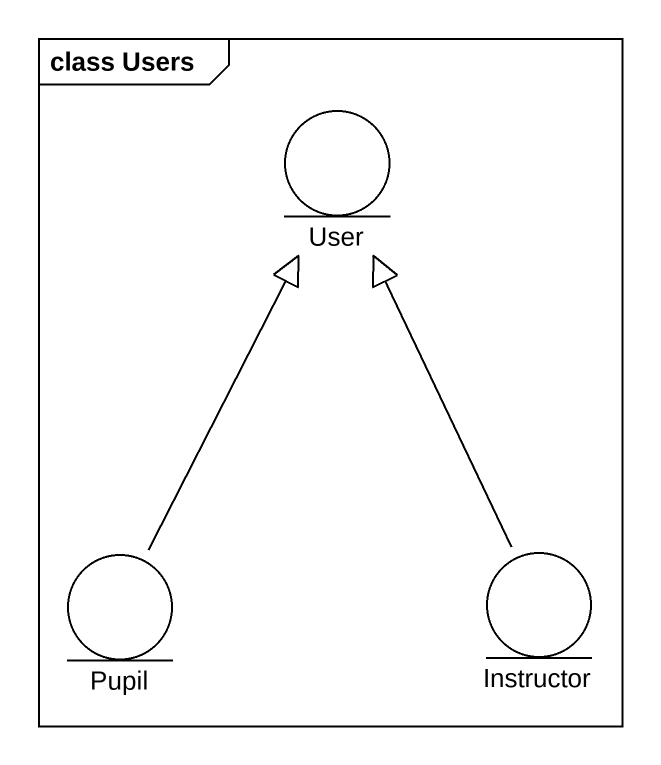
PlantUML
@startuml
mainframe class Users
entity User
entity Pupil
entity Instructor
Pupil -up-|> User
Instructor -up-|> User
@enduml
